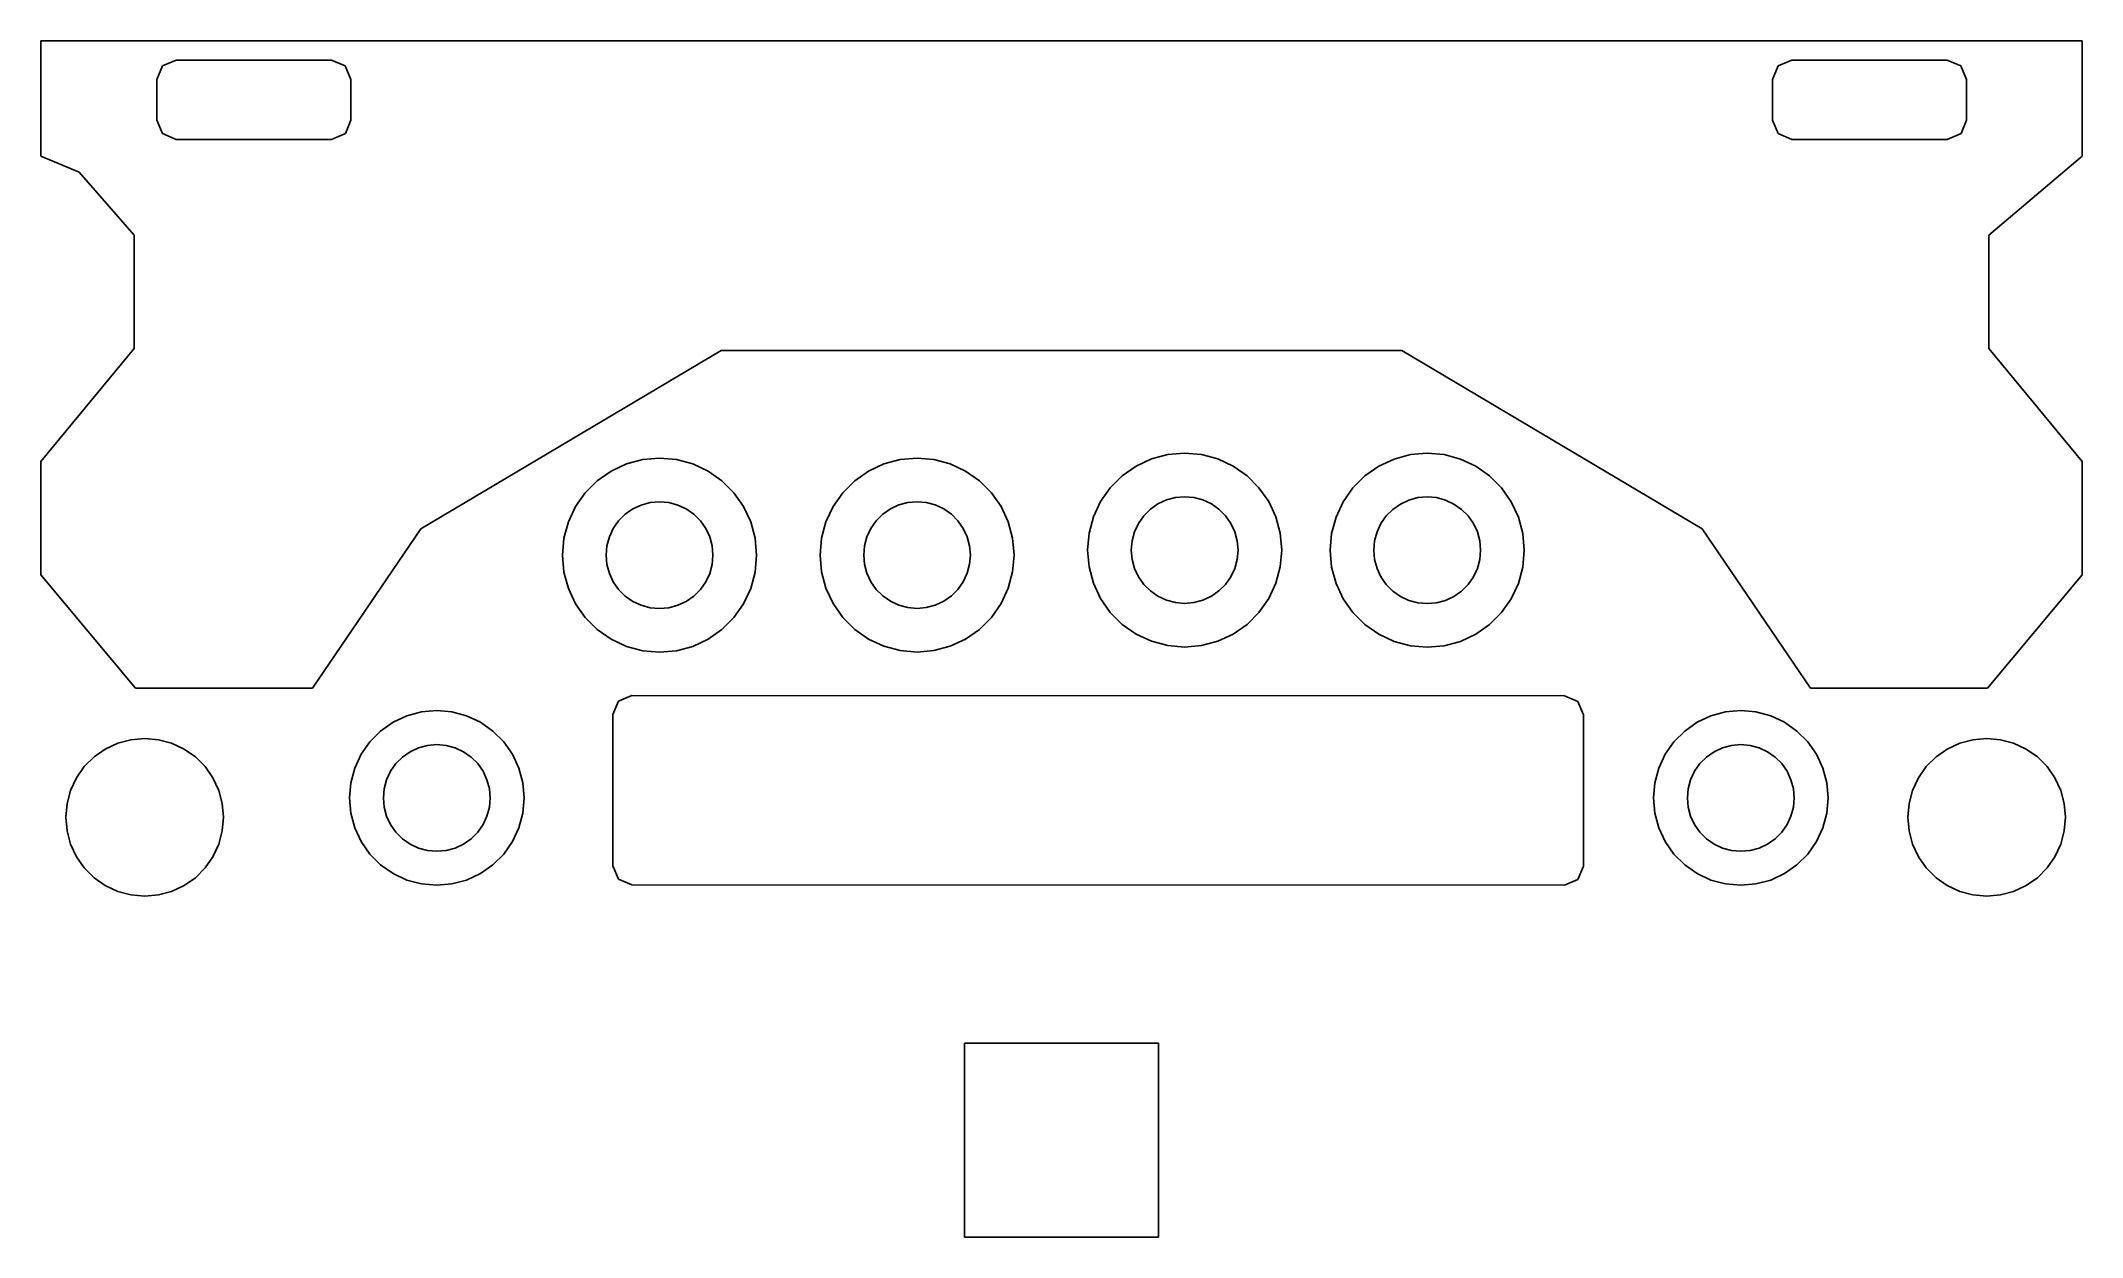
# Model space of a CAD drawing. Header units: metres. Extents: x -105 to 105, y -10 to 113.
import ezdxf

# ---------------------------------------------------------------- set-up
doc = ezdxf.new("R2010")
doc.units = ezdxf.units.M

msp = doc.modelspace()

# ---------------------------------------------------------------- linework, layer by layer
for p, q in [((105.174, 113.299), (-105.174, 113.299)), ((-105.174, 113.299), (-105.174, 101.426)), ((105.174, 101.426), (105.174, 113.299)), ((-93.2228, 109.322), (-92.637, 110.736)), ((-92.637, 110.736), (-91.2228, 111.322)), ((-91.2228, 111.322), (-75.2228, 111.322)), ((-75.2228, 111.322), (-73.8086, 110.736)), ((-73.8086, 110.736), (-73.2228, 109.322)), ((73.267, 109.322), (73.8528, 110.736)), ((73.8528, 110.736), (75.267, 111.322)), ((75.267, 111.322), (91.267, 111.322)), ((91.267, 111.322), (92.6812, 110.736)), ((92.6812, 110.736), (93.267, 109.322)), ((-93.2228, 105.122), (-93.2228, 109.322)), ((-73.2228, 109.322), (-73.2228, 105.122)), ((73.267, 105.122), (73.267, 109.322)), ((93.267, 109.322), (93.267, 105.122)), ((-92.6518, 103.743), (-93.2228, 105.122)), ((-91.2228, 103.122), (-92.6518, 103.743)), ((-75.2228, 103.122), (-91.2228, 103.122)), ((-73.7938, 103.743), (-75.2228, 103.122)), ((-73.2228, 105.122), (-73.7938, 103.743)), ((73.838, 103.743), (73.267, 105.122)), ((75.267, 103.122), (73.838, 103.743)), ((91.267, 103.122), (75.267, 103.122)), ((92.696, 103.743), (91.267, 103.122)), ((93.267, 105.122), (92.696, 103.743)), ((-105.174, 101.426), (-101.217, 99.7601)), ((95.5647, 93.2608), (105.174, 101.426)), ((-101.217, 99.7601), (-95.5647, 93.2608)), ((-95.5647, 93.2608), (-95.5647, 81.5941)), ((95.5647, 81.5941), (95.5647, 93.2608)), ((-95.5647, 81.5941), (-105.174, 69.9275)), ((-66, 63.0168), (-35.0533, 81.3715)), ((-35.0533, 81.3715), (35.0533, 81.3715)), ((35.0533, 81.3715), (66, 63.0168)), ((105.174, 69.9275), (95.5647, 81.5941)), ((-105.174, 69.9275), (-105.174, 58.2608)), ((-44.8383, 69.6864), (-46.4181, 68.9497)), ((-43.1546, 70.1375), (-44.8383, 69.6864)), ((-41.4181, 70.2895), (-43.1546, 70.1375)), ((-39.6816, 70.1375), (-41.4181, 70.2895)), ((-37.9979, 69.6864), (-39.6816, 70.1375)), ((-36.4181, 68.9497), (-37.9979, 69.6864)), ((-18.3038, 69.6987), (-19.8837, 68.9621)), ((-16.6201, 70.1499), (-18.3038, 69.6987)), ((-14.8837, 70.3018), (-16.6201, 70.1499)), ((-13.1472, 70.1499), (-14.8837, 70.3018)), ((-11.4635, 69.6987), (-13.1472, 70.1499)), ((-9.88365, 68.9621), (-11.4635, 69.6987)), ((7.69034, 69.4722), (6.26245, 68.4724)), ((9.27013, 70.2089), (7.69034, 69.4722)), ((10.9539, 70.6601), (9.27013, 70.2089)), ((12.6903, 70.812), (10.9539, 70.6601)), ((14.4268, 70.6601), (12.6903, 70.812)), ((16.1105, 70.2089), (14.4268, 70.6601)), ((17.6903, 69.4722), (16.1105, 70.2089)), ((19.1182, 68.4724), (17.6903, 69.4722)), ((32.6828, 69.4599), (31.2549, 68.4601)), ((34.2626, 70.1965), (32.6828, 69.4599)), ((35.9463, 70.6477), (34.2626, 70.1965)), ((37.6828, 70.7996), (35.9463, 70.6477)), ((39.4193, 70.6477), (37.6828, 70.7996)), ((41.103, 70.1965), (39.4193, 70.6477)), ((42.6828, 69.4599), (41.103, 70.1965)), ((44.1107, 68.4601), (42.6828, 69.4599)), ((105.174, 58.2608), (105.174, 69.9275)), ((-47.846, 67.9499), (-49.0785, 66.7173)), ((-46.4181, 68.9497), (-47.846, 67.9499)), ((-34.9902, 67.9499), (-36.4181, 68.9497)), ((-33.7576, 66.7173), (-34.9902, 67.9499)), ((-21.3115, 67.9623), (-22.5441, 66.7297)), ((-19.8837, 68.9621), (-21.3115, 67.9623)), ((-8.45578, 67.9623), (-9.88365, 68.9621)), ((-7.22321, 66.7297), (-8.45578, 67.9623)), ((6.26245, 68.4724), (5.02989, 67.2399)), ((20.3508, 67.2399), (19.1182, 68.4724)), ((31.2549, 68.4601), (30.0223, 67.2275)), ((45.3432, 67.2275), (44.1107, 68.4601)), ((-50.0783, 65.2895), (-50.815, 63.7097)), ((-49.0785, 66.7173), (-50.0783, 65.2895)), ((-44.1681, 65.0526), (-43.2992, 65.4578)), ((-43.2992, 65.4578), (-42.3732, 65.7059)), ((-42.3732, 65.7059), (-41.4181, 65.7895)), ((-41.4181, 65.7895), (-40.463, 65.7059)), ((-40.463, 65.7059), (-39.537, 65.4578)), ((-39.537, 65.4578), (-38.6681, 65.0526)), ((-32.7578, 65.2895), (-33.7576, 66.7173)), ((-32.0212, 63.7097), (-32.7578, 65.2895)), ((-23.5439, 65.3018), (-24.2806, 63.722)), ((-22.5441, 66.7297), (-23.5439, 65.3018)), ((-17.6337, 65.065), (-16.7648, 65.4701)), ((-16.7648, 65.4701), (-15.8387, 65.7183)), ((-15.8387, 65.7183), (-14.8837, 65.8018)), ((-14.8837, 65.8018), (-13.9286, 65.7183)), ((-13.9286, 65.7183), (-13.0025, 65.4701)), ((-13.0025, 65.4701), (-12.1337, 65.065)), ((-6.2234, 65.3018), (-7.22321, 66.7297)), ((-5.48672, 63.722), (-6.2234, 65.3018)), ((4.03008, 65.812), (3.29341, 64.2322)), ((5.02989, 67.2399), (4.03008, 65.812)), ((9.155, 65.0252), (9.94034, 65.5751)), ((9.94034, 65.5751), (10.8092, 65.9803)), ((10.8092, 65.9803), (11.7353, 66.2284)), ((11.7353, 66.2284), (12.6903, 66.312)), ((12.6903, 66.312), (13.6454, 66.2284)), ((13.6454, 66.2284), (14.5714, 65.9803)), ((14.5714, 65.9803), (15.4403, 65.5751)), ((15.4403, 65.5751), (16.2257, 65.0252)), ((21.3506, 65.812), (20.3508, 67.2399)), ((22.0873, 64.2322), (21.3506, 65.812)), ((29.0225, 65.7996), (28.2859, 64.2198)), ((30.0223, 67.2275), (29.0225, 65.7996)), ((34.1474, 65.0129), (34.9328, 65.5628)), ((34.9328, 65.5628), (35.8017, 65.9679)), ((35.8017, 65.9679), (36.7277, 66.2161)), ((36.7277, 66.2161), (37.6828, 66.2996)), ((37.6828, 66.2996), (38.6378, 66.2161)), ((38.6378, 66.2161), (39.5639, 65.9679)), ((39.5639, 65.9679), (40.4328, 65.5628)), ((40.4328, 65.5628), (41.2181, 65.0129)), ((46.343, 65.7996), (45.3432, 67.2275)), ((47.0797, 64.2198), (46.343, 65.7996)), ((-50.815, 63.7097), (-51.2662, 62.0259)), ((-46.1812, 63.0395), (-45.6313, 63.8248)), ((-45.6313, 63.8248), (-44.9534, 64.5027)), ((-44.9534, 64.5027), (-44.1681, 65.0526)), ((-38.6681, 65.0526), (-37.8828, 64.5027)), ((-37.8828, 64.5027), (-37.2048, 63.8248)), ((-37.2048, 63.8248), (-36.655, 63.0395)), ((-31.57, 62.0259), (-32.0212, 63.7097)), ((-24.2806, 63.722), (-24.7317, 62.0383)), ((-19.6468, 63.0518), (-19.0969, 63.8371)), ((-19.0969, 63.8371), (-18.419, 64.5151)), ((-18.419, 64.5151), (-17.6337, 65.065)), ((-12.1337, 65.065), (-11.3483, 64.5151)), ((-11.3483, 64.5151), (-10.6704, 63.8371)), ((-10.6704, 63.8371), (-10.1205, 63.0518)), ((-5.03557, 62.0383), (-5.48672, 63.722)), ((3.29341, 64.2322), (2.84225, 62.5485)), ((7.52202, 62.6931), (7.9272, 63.562)), ((7.9272, 63.562), (8.4771, 64.3473)), ((8.4771, 64.3473), (9.155, 65.0252)), ((16.2257, 65.0252), (16.9036, 64.3473)), ((16.9036, 64.3473), (17.4535, 63.562)), ((17.4535, 63.562), (17.8586, 62.6931)), ((22.5384, 62.5485), (22.0873, 64.2322)), ((28.2859, 64.2198), (27.8347, 62.5361)), ((32.5145, 62.6807), (32.9196, 63.5496)), ((32.9196, 63.5496), (33.4695, 64.335)), ((33.4695, 64.335), (34.1474, 65.0129)), ((41.2181, 65.0129), (41.896, 64.335)), ((41.896, 64.335), (42.4459, 63.5496)), ((42.4459, 63.5496), (42.8511, 62.6807)), ((47.5309, 62.5361), (47.0797, 64.2198)), ((-77.196, 46.5941), (-66, 63.0168)), ((-51.2662, 62.0259), (-51.4181, 60.2895)), ((-46.9181, 60.2895), (-46.8345, 61.2445)), ((-46.8345, 61.2445), (-46.5864, 62.1706)), ((-46.5864, 62.1706), (-46.1812, 63.0395)), ((-36.655, 63.0395), (-36.2498, 62.1706)), ((-36.2498, 62.1706), (-36.0016, 61.2445)), ((-36.0016, 61.2445), (-35.9181, 60.2895)), ((-31.4181, 60.2895), (-31.57, 62.0259)), ((-24.7317, 62.0383), (-24.8837, 60.3018)), ((-20.3837, 60.3018), (-20.3001, 61.2569)), ((-20.3001, 61.2569), (-20.052, 62.1829)), ((-20.052, 62.1829), (-19.6468, 63.0518)), ((-10.1205, 63.0518), (-9.71535, 62.1829)), ((-9.71535, 62.1829), (-9.46721, 61.2569)), ((-9.46721, 61.2569), (-9.38365, 60.3018)), ((-4.88365, 60.3018), (-5.03557, 62.0383)), ((2.84225, 62.5485), (2.69034, 60.812)), ((7.19034, 60.812), (7.2739, 61.767)), ((7.2739, 61.767), (7.52202, 62.6931)), ((17.8586, 62.6931), (18.1068, 61.767)), ((18.1068, 61.767), (18.1903, 60.812)), ((22.6903, 60.812), (22.5384, 62.5485)), ((27.8347, 62.5361), (27.6828, 60.7996)), ((32.1828, 60.7996), (32.2663, 61.7547)), ((32.2663, 61.7547), (32.5145, 62.6807)), ((42.8511, 62.6807), (43.0992, 61.7547)), ((43.0992, 61.7547), (43.1828, 60.7996)), ((47.6828, 60.7996), (47.5309, 62.5361)), ((66, 63.0168), (77.196, 46.5941)), ((-51.4181, 60.2895), (-51.2662, 58.553)), ((-46.8345, 59.3344), (-46.9181, 60.2895)), ((-46.5864, 58.4083), (-46.8345, 59.3344)), ((-36.0016, 59.3344), (-36.2498, 58.4083)), ((-35.9181, 60.2895), (-36.0016, 59.3344)), ((-31.57, 58.553), (-31.4181, 60.2895)), ((-24.8837, 60.3018), (-24.7317, 58.5653)), ((-20.3001, 59.3467), (-20.3837, 60.3018)), ((-20.052, 58.4207), (-20.3001, 59.3467)), ((-9.46721, 59.3467), (-9.71535, 58.4207)), ((-9.38365, 60.3018), (-9.46721, 59.3467)), ((-5.03557, 58.5653), (-4.88365, 60.3018)), ((2.69034, 60.812), (2.84225, 59.0755)), ((2.84225, 59.0755), (3.29341, 57.3918)), ((7.2739, 59.8569), (7.19034, 60.812)), ((7.52202, 58.9309), (7.2739, 59.8569)), ((7.9272, 58.062), (7.52202, 58.9309)), ((17.8586, 58.9309), (17.4535, 58.062)), ((18.1068, 59.8569), (17.8586, 58.9309)), ((18.1903, 60.812), (18.1068, 59.8569)), ((22.0873, 57.3918), (22.5384, 59.0755)), ((22.5384, 59.0755), (22.6903, 60.812)), ((27.6828, 60.7996), (27.8347, 59.0631)), ((27.8347, 59.0631), (28.2859, 57.3794)), ((32.2663, 59.8446), (32.1828, 60.7996)), ((32.5145, 58.9185), (32.2663, 59.8446)), ((32.9196, 58.0496), (32.5145, 58.9185)), ((42.8511, 58.9185), (42.4459, 58.0496)), ((43.0992, 59.8446), (42.8511, 58.9185)), ((43.1828, 60.7996), (43.0992, 59.8446)), ((47.0797, 57.3794), (47.5309, 59.0631)), ((47.5309, 59.0631), (47.6828, 60.7996)), ((-105.174, 58.2608), (-95.4133, 46.5941)), ((-51.2662, 58.553), (-50.815, 56.8692)), ((-50.815, 56.8692), (-50.0783, 55.2895)), ((-46.1812, 57.5395), (-46.5864, 58.4083)), ((-45.6313, 56.7541), (-46.1812, 57.5395)), ((-36.655, 57.5395), (-37.2048, 56.7541)), ((-36.2498, 58.4083), (-36.655, 57.5395)), ((-32.7578, 55.2895), (-32.0212, 56.8692)), ((-32.0212, 56.8692), (-31.57, 58.553)), ((-24.7317, 58.5653), (-24.2806, 56.8816)), ((-24.2806, 56.8816), (-23.5439, 55.3018)), ((-19.6468, 57.5518), (-20.052, 58.4207)), ((-19.0969, 56.7665), (-19.6468, 57.5518)), ((-10.1205, 57.5518), (-10.6704, 56.7665)), ((-9.71535, 58.4207), (-10.1205, 57.5518)), ((-6.2234, 55.3018), (-5.48672, 56.8816)), ((-5.48672, 56.8816), (-5.03557, 58.5653)), ((3.29341, 57.3918), (4.03008, 55.812)), ((8.4771, 57.2766), (7.9272, 58.062)), ((9.155, 56.5987), (8.4771, 57.2766)), ((16.9036, 57.2766), (16.2257, 56.5987)), ((17.4535, 58.062), (16.9036, 57.2766)), ((21.3506, 55.812), (22.0873, 57.3918)), ((28.2859, 57.3794), (29.0225, 55.7996)), ((33.4695, 57.2643), (32.9196, 58.0496)), ((34.1474, 56.5864), (33.4695, 57.2643)), ((41.896, 57.2643), (41.2181, 56.5864)), ((42.4459, 58.0496), (41.896, 57.2643)), ((46.343, 55.7996), (47.0797, 57.3794)), ((95.4133, 46.5941), (105.174, 58.2608)), ((-50.0783, 55.2895), (-49.0785, 53.8616)), ((-44.9534, 56.0762), (-45.6313, 56.7541)), ((-44.1681, 55.5263), (-44.9534, 56.0762)), ((-43.2992, 55.1211), (-44.1681, 55.5263)), ((-42.3732, 54.873), (-43.2992, 55.1211)), ((-41.4181, 54.7895), (-42.3732, 54.873)), ((-40.463, 54.873), (-41.4181, 54.7895)), ((-39.537, 55.1211), (-40.463, 54.873)), ((-38.6681, 55.5263), (-39.537, 55.1211)), ((-37.8828, 56.0762), (-38.6681, 55.5263)), ((-37.2048, 56.7541), (-37.8828, 56.0762)), ((-33.7576, 53.8616), (-32.7578, 55.2895)), ((-23.5439, 55.3018), (-22.5441, 53.8739)), ((-18.419, 56.0886), (-19.0969, 56.7665)), ((-17.6337, 55.5387), (-18.419, 56.0886)), ((-16.7648, 55.1335), (-17.6337, 55.5387)), ((-15.8387, 54.8854), (-16.7648, 55.1335)), ((-14.8837, 54.8018), (-15.8387, 54.8854)), ((-13.9286, 54.8854), (-14.8837, 54.8018)), ((-13.0025, 55.1335), (-13.9286, 54.8854)), ((-12.1337, 55.5387), (-13.0025, 55.1335)), ((-11.3483, 56.0886), (-12.1337, 55.5387)), ((-10.6704, 56.7665), (-11.3483, 56.0886)), ((-7.22321, 53.8739), (-6.2234, 55.3018)), ((4.03008, 55.812), (5.02989, 54.3841)), ((9.94034, 56.0488), (9.155, 56.5987)), ((10.8092, 55.6437), (9.94034, 56.0488)), ((11.7353, 55.3955), (10.8092, 55.6437)), ((12.6903, 55.312), (11.7353, 55.3955)), ((13.6454, 55.3955), (12.6903, 55.312)), ((14.5714, 55.6437), (13.6454, 55.3955)), ((15.4403, 56.0488), (14.5714, 55.6437)), ((16.2257, 56.5987), (15.4403, 56.0488)), ((20.3508, 54.3841), (21.3506, 55.812)), ((29.0225, 55.7996), (30.0223, 54.3717)), ((34.9328, 56.0365), (34.1474, 56.5864)), ((35.8017, 55.6313), (34.9328, 56.0365)), ((36.7277, 55.3832), (35.8017, 55.6313)), ((37.6828, 55.2996), (36.7277, 55.3832)), ((38.6378, 55.3832), (37.6828, 55.2996)), ((39.5639, 55.6313), (38.6378, 55.3832)), ((40.4328, 56.0365), (39.5639, 55.6313)), ((41.2181, 56.5864), (40.4328, 56.0365)), ((45.3432, 54.3717), (46.343, 55.7996)), ((-49.0785, 53.8616), (-47.846, 52.629)), ((-47.846, 52.629), (-46.4181, 51.6292)), ((-36.4181, 51.6292), (-34.9902, 52.629)), ((-34.9902, 52.629), (-33.7576, 53.8616)), ((-22.5441, 53.8739), (-21.3115, 52.6414)), ((-21.3115, 52.6414), (-19.8837, 51.6416)), ((-9.88365, 51.6416), (-8.45578, 52.6414)), ((-8.45578, 52.6414), (-7.22321, 53.8739)), ((5.02989, 54.3841), (6.26245, 53.1515)), ((6.26245, 53.1515), (7.69034, 52.1517)), ((17.6903, 52.1517), (19.1182, 53.1515)), ((19.1182, 53.1515), (20.3508, 54.3841)), ((30.0223, 54.3717), (31.2549, 53.1392)), ((31.2549, 53.1392), (32.6828, 52.1394)), ((42.6828, 52.1394), (44.1107, 53.1392)), ((44.1107, 53.1392), (45.3432, 54.3717)), ((-46.4181, 51.6292), (-44.8383, 50.8925)), ((-44.8383, 50.8925), (-43.1546, 50.4414)), ((-39.6816, 50.4414), (-37.9979, 50.8925)), ((-37.9979, 50.8925), (-36.4181, 51.6292)), ((-19.8837, 51.6416), (-18.3038, 50.9049)), ((-18.3038, 50.9049), (-16.6201, 50.4537)), ((-13.1472, 50.4537), (-11.4635, 50.9049)), ((-11.4635, 50.9049), (-9.88365, 51.6416)), ((7.69034, 52.1517), (9.27013, 51.4151)), ((9.27013, 51.4151), (10.9539, 50.9639)), ((10.9539, 50.9639), (12.6903, 50.812)), ((12.6903, 50.812), (14.4268, 50.9639)), ((14.4268, 50.9639), (16.1105, 51.4151)), ((16.1105, 51.4151), (17.6903, 52.1517)), ((32.6828, 52.1394), (34.2626, 51.4027)), ((34.2626, 51.4027), (35.9463, 50.9515)), ((35.9463, 50.9515), (37.6828, 50.7996)), ((37.6828, 50.7996), (39.4193, 50.9515)), ((39.4193, 50.9515), (41.103, 51.4027)), ((41.103, 51.4027), (42.6828, 52.1394)), ((-43.1546, 50.4414), (-41.4181, 50.2895)), ((-41.4181, 50.2895), (-39.6816, 50.4414)), ((-16.6201, 50.4537), (-14.8837, 50.3018)), ((-14.8837, 50.3018), (-13.1472, 50.4537)), ((-95.4133, 46.5941), (-77.196, 46.5941)), ((77.196, 46.5941), (95.4133, 46.5941)), ((-64.3727, 44.2681), (-65.9355, 44.1314)), ((-62.8099, 44.1314), (-64.3727, 44.2681)), ((-45.6499, 45.2495), (-46.2216, 43.8709)), ((-44.2708, 45.8201), (-45.6499, 45.2495)), ((51.8292, 45.7799), (-44.2708, 45.8201)), ((53.2078, 45.2082), (51.8292, 45.7799)), ((53.7784, 43.8291), (53.2078, 45.2082)), ((69.999, 44.2681), (68.4361, 44.1314)), ((71.5618, 44.1314), (69.999, 44.2681)), ((-70.1578, 42.1625), (-71.2671, 41.0532)), ((-68.8727, 43.0623), (-70.1578, 42.1625)), ((-67.4509, 43.7253), (-68.8727, 43.0623)), ((-65.9355, 44.1314), (-67.4509, 43.7253)), ((-61.2945, 43.7253), (-62.8099, 44.1314)), ((-59.8727, 43.0623), (-61.2945, 43.7253)), ((-58.5876, 42.1625), (-59.8727, 43.0623)), ((-57.4783, 41.0532), (-58.5876, 42.1625)), ((-46.2216, 43.8709), (-46.2281, 28.2709)), ((53.7719, 28.2291), (53.7784, 43.8291)), ((64.2139, 42.1625), (63.1046, 41.0532)), ((65.499, 43.0623), (64.2139, 42.1625)), ((66.9208, 43.7253), (65.499, 43.0623)), ((68.4361, 44.1314), (66.9208, 43.7253)), ((73.0771, 43.7253), (71.5618, 44.1314)), ((74.499, 43.0623), (73.0771, 43.7253)), ((75.7841, 42.1625), (74.499, 43.0623)), ((76.8934, 41.0532), (75.7841, 42.1625)), ((-98.5347, 40.3093), (-99.6946, 39.4971)), ((-97.2513, 40.9078), (-98.5347, 40.3093)), ((-95.8835, 41.2743), (-97.2513, 40.9078)), ((-94.4729, 41.3977), (-95.8835, 41.2743)), ((-93.0622, 41.2743), (-94.4729, 41.3977)), ((-91.6944, 40.9078), (-93.0622, 41.2743)), ((-90.4111, 40.3093), (-91.6944, 40.9078)), ((-89.2511, 39.4971), (-90.4111, 40.3093)), ((-71.2671, 41.0532), (-72.1669, 39.7681)), ((-67.9081, 39.4813), (-67.1227, 40.0312)), ((-67.1227, 40.0312), (-66.2538, 40.4364)), ((-66.2538, 40.4364), (-65.3278, 40.6845)), ((-65.3278, 40.6845), (-64.3727, 40.7681)), ((-64.3727, 40.7681), (-63.4176, 40.6845)), ((-63.4176, 40.6845), (-62.4916, 40.4364)), ((-62.4916, 40.4364), (-61.6227, 40.0312)), ((-61.6227, 40.0312), (-60.8374, 39.4813)), ((-56.5785, 39.7681), (-57.4783, 41.0532)), ((63.1046, 41.0532), (62.2047, 39.7681)), ((66.4636, 39.4813), (67.249, 40.0312)), ((67.249, 40.0312), (68.1179, 40.4364)), ((68.1179, 40.4364), (69.0439, 40.6845)), ((69.0439, 40.6845), (69.999, 40.7681)), ((69.999, 40.7681), (70.954, 40.6845)), ((70.954, 40.6845), (71.8801, 40.4364)), ((71.8801, 40.4364), (72.749, 40.0312)), ((72.749, 40.0312), (73.5343, 39.4813)), ((77.7932, 39.7681), (76.8934, 41.0532)), ((91.2725, 40.3093), (90.1125, 39.4971)), ((92.5558, 40.9078), (91.2725, 40.3093)), ((93.9236, 41.2743), (92.5558, 40.9078)), ((95.3343, 41.3977), (93.9236, 41.2743)), ((96.7449, 41.2743), (95.3343, 41.3977)), ((98.1127, 40.9078), (96.7449, 41.2743)), ((99.3961, 40.3093), (98.1127, 40.9078)), ((100.556, 39.4971), (99.3961, 40.3093)), ((-100.696, 38.4958), (-101.508, 37.3359)), ((-99.6946, 39.4971), (-100.696, 38.4958)), ((-88.2498, 38.4958), (-89.2511, 39.4971)), ((-87.4376, 37.3359), (-88.2498, 38.4958)), ((-72.83, 38.3463), (-73.236, 36.8309)), ((-72.1669, 39.7681), (-72.83, 38.3463)), ((-69.541, 37.1492), (-69.1359, 38.0181)), ((-69.1359, 38.0181), (-68.586, 38.8034)), ((-68.586, 38.8034), (-67.9081, 39.4813)), ((-60.8374, 39.4813), (-60.1595, 38.8034)), ((-60.1595, 38.8034), (-59.6096, 38.0181)), ((-59.6096, 38.0181), (-59.2044, 37.1492)), ((-55.9155, 38.3463), (-56.5785, 39.7681)), ((-55.5094, 36.8309), (-55.9155, 38.3463)), ((61.5417, 38.3463), (61.1357, 36.8309)), ((62.2047, 39.7681), (61.5417, 38.3463)), ((64.8307, 37.1492), (65.2358, 38.0181)), ((65.2358, 38.0181), (65.7857, 38.8034)), ((65.7857, 38.8034), (66.4636, 39.4813)), ((73.5343, 39.4813), (74.2122, 38.8034)), ((74.2122, 38.8034), (74.7621, 38.0181)), ((74.7621, 38.0181), (75.1673, 37.1492)), ((78.4562, 38.3463), (77.7932, 39.7681)), ((78.8622, 36.8309), (78.4562, 38.3463)), ((89.1113, 38.4958), (88.299, 37.3359)), ((90.1125, 39.4971), (89.1113, 38.4958)), ((101.557, 38.4958), (100.556, 39.4971)), ((102.37, 37.3359), (101.557, 38.4958)), ((-102.107, 36.0525), (-102.473, 34.6847)), ((-101.508, 37.3359), (-102.107, 36.0525)), ((-86.8392, 36.0525), (-87.4376, 37.3359)), ((-86.4727, 34.6847), (-86.8392, 36.0525)), ((-73.236, 36.8309), (-73.3727, 35.2681)), ((-69.8727, 35.2681), (-69.7892, 36.2232)), ((-69.7892, 36.2232), (-69.541, 37.1492)), ((-59.2044, 37.1492), (-58.9563, 36.2232)), ((-58.9563, 36.2232), (-58.8727, 35.2681)), ((-55.3727, 35.2681), (-55.5094, 36.8309)), ((61.1357, 36.8309), (60.999, 35.2681)), ((64.499, 35.2681), (64.5825, 36.2232)), ((64.5825, 36.2232), (64.8307, 37.1492)), ((75.1673, 37.1492), (75.4154, 36.2232)), ((75.4154, 36.2232), (75.499, 35.2681)), ((78.999, 35.2681), (78.8622, 36.8309)), ((87.7006, 36.0525), (87.3341, 34.6847)), ((88.299, 37.3359), (87.7006, 36.0525)), ((102.968, 36.0525), (102.37, 37.3359)), ((103.334, 34.6847), (102.968, 36.0525)), ((-102.473, 34.6847), (-102.596, 33.2741)), ((-86.3493, 33.2741), (-86.4727, 34.6847)), ((-73.3727, 35.2681), (-73.236, 33.7053)), ((-73.236, 33.7053), (-72.83, 32.1899)), ((-69.7892, 34.313), (-69.8727, 35.2681)), ((-69.541, 33.387), (-69.7892, 34.313)), ((-58.9563, 34.313), (-59.2044, 33.387)), ((-58.8727, 35.2681), (-58.9563, 34.313)), ((-55.9155, 32.1899), (-55.5094, 33.7053)), ((-55.5094, 33.7053), (-55.3727, 35.2681)), ((60.999, 35.2681), (61.1357, 33.7053)), ((61.1357, 33.7053), (61.5417, 32.1899)), ((64.5825, 34.313), (64.499, 35.2681)), ((64.8307, 33.387), (64.5825, 34.313)), ((75.4154, 34.313), (75.1673, 33.387)), ((75.499, 35.2681), (75.4154, 34.313)), ((78.4562, 32.1899), (78.8622, 33.7053)), ((78.8622, 33.7053), (78.999, 35.2681)), ((87.3341, 34.6847), (87.2107, 33.2741)), ((103.458, 33.2741), (103.334, 34.6847)), ((-102.596, 33.2741), (-102.473, 31.8634)), ((-102.473, 31.8634), (-102.107, 30.4957)), ((-86.8392, 30.4957), (-86.4727, 31.8634)), ((-86.4727, 31.8634), (-86.3493, 33.2741)), ((-72.83, 32.1899), (-72.1669, 30.7681)), ((-69.1359, 32.5181), (-69.541, 33.387)), ((-68.586, 31.7328), (-69.1359, 32.5181)), ((-67.9081, 31.0549), (-68.586, 31.7328)), ((-60.1595, 31.7328), (-60.8374, 31.0549)), ((-59.6096, 32.5181), (-60.1595, 31.7328)), ((-59.2044, 33.387), (-59.6096, 32.5181)), ((-56.5785, 30.7681), (-55.9155, 32.1899)), ((61.5417, 32.1899), (62.2047, 30.7681)), ((65.2358, 32.5181), (64.8307, 33.387)), ((65.7857, 31.7328), (65.2358, 32.5181)), ((66.4636, 31.0549), (65.7857, 31.7328)), ((74.2122, 31.7328), (73.5343, 31.0549)), ((74.7621, 32.5181), (74.2122, 31.7328)), ((75.1673, 33.387), (74.7621, 32.5181)), ((77.7932, 30.7681), (78.4562, 32.1899)), ((87.2107, 33.2741), (87.3341, 31.8634)), ((87.3341, 31.8634), (87.7006, 30.4957)), ((102.968, 30.4957), (103.334, 31.8634)), ((103.334, 31.8634), (103.458, 33.2741)), ((-102.107, 30.4957), (-101.508, 29.2123)), ((-87.4376, 29.2123), (-86.8392, 30.4957)), ((-72.1669, 30.7681), (-71.2671, 29.483)), ((-71.2671, 29.483), (-70.1578, 28.3737)), ((-67.1227, 30.505), (-67.9081, 31.0549)), ((-66.2538, 30.0998), (-67.1227, 30.505)), ((-65.3278, 29.8517), (-66.2538, 30.0998)), ((-64.3727, 29.7681), (-65.3278, 29.8517)), ((-63.4176, 29.8517), (-64.3727, 29.7681)), ((-62.4916, 30.0998), (-63.4176, 29.8517)), ((-61.6227, 30.505), (-62.4916, 30.0998)), ((-60.8374, 31.0549), (-61.6227, 30.505)), ((-58.5876, 28.3737), (-57.4783, 29.483)), ((-57.4783, 29.483), (-56.5785, 30.7681)), ((62.2047, 30.7681), (63.1046, 29.483)), ((63.1046, 29.483), (64.2139, 28.3737)), ((67.249, 30.505), (66.4636, 31.0549)), ((68.1179, 30.0998), (67.249, 30.505)), ((69.0439, 29.8517), (68.1179, 30.0998)), ((69.999, 29.7681), (69.0439, 29.8517)), ((70.954, 29.8517), (69.999, 29.7681)), ((71.8801, 30.0998), (70.954, 29.8517)), ((72.749, 30.505), (71.8801, 30.0998)), ((73.5343, 31.0549), (72.749, 30.505)), ((75.7841, 28.3737), (76.8934, 29.483)), ((76.8934, 29.483), (77.7932, 30.7681)), ((87.7006, 30.4957), (88.299, 29.2123)), ((102.37, 29.2123), (102.968, 30.4957)), ((-101.508, 29.2123), (-100.696, 28.0523)), ((-100.696, 28.0523), (-99.6946, 27.0511)), ((-89.2511, 27.0511), (-88.2498, 28.0523)), ((-88.2498, 28.0523), (-87.4376, 29.2123)), ((-70.1578, 28.3737), (-68.8727, 27.4739)), ((-68.8727, 27.4739), (-67.4509, 26.8109)), ((-61.2945, 26.8109), (-59.8727, 27.4739)), ((-59.8727, 27.4739), (-58.5876, 28.3737)), ((-46.2281, 28.2709), (-45.6575, 26.8918)), ((53.2002, 26.8505), (53.7719, 28.2291)), ((64.2139, 28.3737), (65.499, 27.4739)), ((65.499, 27.4739), (66.9208, 26.8109)), ((73.0771, 26.8109), (74.499, 27.4739)), ((74.499, 27.4739), (75.7841, 28.3737)), ((88.299, 29.2123), (89.1113, 28.0523)), ((89.1113, 28.0523), (90.1125, 27.0511)), ((100.556, 27.0511), (101.557, 28.0523)), ((101.557, 28.0523), (102.37, 29.2123)), ((-99.6946, 27.0511), (-98.5347, 26.2388)), ((-98.5347, 26.2388), (-97.2513, 25.6404)), ((-97.2513, 25.6404), (-95.8835, 25.2739)), ((-95.8835, 25.2739), (-94.4729, 25.1505)), ((-94.4729, 25.1505), (-93.0622, 25.2739)), ((-93.0622, 25.2739), (-91.6944, 25.6404)), ((-91.6944, 25.6404), (-90.4111, 26.2388)), ((-90.4111, 26.2388), (-89.2511, 27.0511)), ((-67.4509, 26.8109), (-65.9355, 26.4048)), ((-65.9355, 26.4048), (-64.3727, 26.2681)), ((-64.3727, 26.2681), (-62.8099, 26.4048)), ((-62.8099, 26.4048), (-61.2945, 26.8109)), ((-45.6575, 26.8918), (-44.2789, 26.3201)), ((-44.2789, 26.3201), (51.8211, 26.2799)), ((51.8211, 26.2799), (53.2002, 26.8505)), ((66.9208, 26.8109), (68.4361, 26.4048)), ((68.4361, 26.4048), (69.999, 26.2681)), ((69.999, 26.2681), (71.5618, 26.4048)), ((71.5618, 26.4048), (73.0771, 26.8109)), ((90.1125, 27.0511), (91.2725, 26.2388)), ((91.2725, 26.2388), (92.5558, 25.6404)), ((92.5558, 25.6404), (93.9236, 25.2739)), ((93.9236, 25.2739), (95.3343, 25.1505)), ((95.3343, 25.1505), (96.7449, 25.2739)), ((96.7449, 25.2739), (98.1127, 25.6404)), ((98.1127, 25.6404), (99.3961, 26.2388)), ((99.3961, 26.2388), (100.556, 27.0511)), ((10, 10), (-10, 10)), ((-10, 10), (-10, -10)), ((10, -10), (10, 10)), ((-10, -10), (10, -10))]:
    msp.add_line(p, q)

doc.saveas('drawing.dxf')
